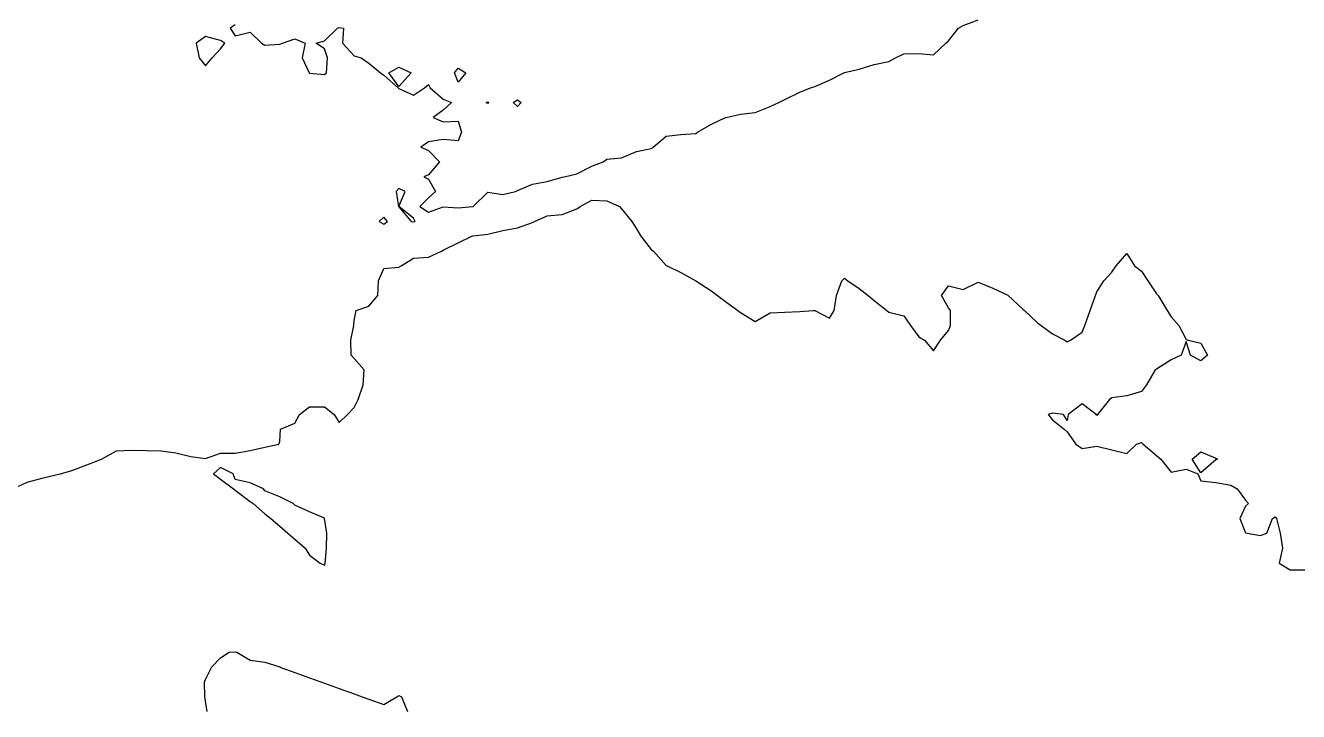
# Model space of a CAD drawing. Header units: metres. Extents: x 2681030 to 2681330, y 1246000 to 1246290.
# Drawn here: x 2681153.69 to 2681196.53, y 1246232.75 to 1246255.84 of the extents above; entities that cross this region are included whole.
import ezdxf

# ---------------------------------------------------------------- set-up
doc = ezdxf.new("R2010")
doc.units = ezdxf.units.M
doc.layers.add('BASIS_HOEHENLINIEN', color=8, linetype='Continuous')

msp = doc.modelspace()

# ---------------------------------------------------------------- linework, layer by layer
at = {"layer": 'BASIS_HOEHENLINIEN'}
for points in [[(2681160.75, 1246255.869, 429), (2681160.581, 1246255.75, 429), (2681160.75, 1246255.497, 429), (2681161.25, 1246255.614, 429), (2681161.63, 1246255.25, 429), (2681161.75, 1246255.182, 429), (2681162.25, 1246255.215, 429), (2681162.344, 1246255.25, 429), (2681162.75, 1246255.399, 429), (2681163.102, 1246255.25, 429), (2681163.004, 1246254.75, 429), (2681163.241, 1246254.25, 429), (2681163.25, 1246254.241, 429), (2681163.75, 1246254.195, 429), (2681163.816, 1246254.25, 429), (2681163.853, 1246254.75, 429), (2681163.75, 1246255.054, 429), (2681163.469, 1246255.25, 429), (2681163.75, 1246255.323, 429), (2681164.191, 1246255.75, 429), (2681164.25, 1246255.781, 429), (2681164.389, 1246255.75, 429), (2681164.357, 1246255.25, 429), (2681164.75, 1246254.824, 429), (2681164.988, 1246254.75, 429), (2681165.25, 1246254.58, 429), (2681165.634, 1246254.25, 429), (2681165.75, 1246254.172, 429), (2681166.235, 1246253.75, 429), (2681166.25, 1246253.725, 429), (2681166.75, 1246253.503, 429), (2681167.121, 1246253.75, 429), (2681167.25, 1246253.859, 429), (2681167.306, 1246253.75, 429), (2681167.75, 1246253.368, 429), (2681168.029, 1246253.25, 429), (2681167.75, 1246252.995, 429), (2681167.408, 1246252.75, 429), (2681167.75, 1246252.595, 429), (2681168.25, 1246252.624, 429), (2681168.358, 1246252.25, 429), (2681168.25, 1246251.963, 429), (2681167.75, 1246252.002, 429), (2681167.25, 1246251.932, 429), (2681166.989, 1246251.75, 429), (2681167.25, 1246251.64, 429), (2681167.622, 1246251.25, 429), (2681167.25, 1246250.813, 429), (2681167.095, 1246250.75, 429), (2681167.25, 1246250.674, 429), (2681167.49, 1246250.25, 429), (2681167.25, 1246250.046, 429), (2681166.963, 1246249.75, 429), (2681167.25, 1246249.561, 429), (2681167.75, 1246249.744, 429), (2681168.25, 1246249.702, 429), (2681168.75, 1246249.746, 429), (2681168.76, 1246249.75, 429), (2681169.25, 1246250.229, 429), (2681169.75, 1246250.156, 429), (2681170.178, 1246250.25, 429), (2681170.25, 1246250.288, 429), (2681170.75, 1246250.5, 429), (2681171.25, 1246250.588, 429), (2681171.75, 1246250.742, 429), (2681171.816, 1246250.75, 429), (2681172.25, 1246250.849, 429), (2681172.75, 1246251.104, 429), (2681173.126, 1246251.25, 429), (2681173.25, 1246251.349, 429), (2681173.75, 1246251.39, 429), (2681174.25, 1246251.606, 429), (2681174.75, 1246251.704, 429), (2681174.815, 1246251.75, 429), (2681175.25, 1246252.117, 429), (2681175.75, 1246252.175, 429), (2681176.25, 1246252.213, 429), (2681176.308, 1246252.25, 429), (2681176.75, 1246252.508, 429), (2681177.25, 1246252.746, 429), (2681177.268, 1246252.75, 429), (2681177.75, 1246252.854, 429), (2681178.25, 1246252.915, 429), (2681178.75, 1246253.114, 429), (2681179.043, 1246253.25, 429), (2681179.25, 1246253.348, 429), (2681179.75, 1246253.596, 429), (2681180.107, 1246253.75, 429), (2681180.25, 1246253.79, 429), (2681180.75, 1246254.004, 429), (2681181.225, 1246254.25, 429), (2681181.25, 1246254.265, 429), (2681181.75, 1246254.371, 429), (2681182.25, 1246254.532, 429), (2681182.75, 1246254.634, 429), (2681182.972, 1246254.75, 429), (2681183.25, 1246254.884, 429), (2681183.75, 1246254.905, 429), (2681184.25, 1246254.856, 429), (2681184.667, 1246255.25, 429), (2681184.75, 1246255.33, 429), (2681185.089, 1246255.75, 429), (2681185.25, 1246255.842, 429), (2681185.75, 1246256.033, 429)], [(2681159.75, 1246254.48, 429), (2681159.975, 1246254.75, 429), (2681160.25, 1246255.057, 429), (2681160.399, 1246255.25, 429), (2681160.25, 1246255.337, 429), (2681159.75, 1246255.469, 429), (2681159.439, 1246255.25, 429), (2681159.529, 1246254.75, 429), (2681159.75, 1246254.48, 429)], [(2681166.673, 1246254.25, 429), (2681166.25, 1246253.79, 429), (2681165.917, 1246254.25, 429), (2681166.25, 1246254.442, 429), (2681166.673, 1246254.25, 429)], [(2681168.509, 1246254.25, 429), (2681168.25, 1246253.932, 429), (2681168.126, 1246254.25, 429), (2681168.25, 1246254.412, 429), (2681168.509, 1246254.25, 429)], [(2681169.278, 1246253.25, 429), (2681169.25, 1246253.216, 429), (2681169.188, 1246253.25, 429), (2681169.25, 1246253.274, 429), (2681169.278, 1246253.25, 429)], [(2681170.371, 1246253.25, 429), (2681170.25, 1246253.111, 429), (2681170.099, 1246253.25, 429), (2681170.25, 1246253.345, 429), (2681170.371, 1246253.25, 429)], [(2681166.75, 1246249.237, 429), (2681166.804, 1246249.25, 429), (2681166.75, 1246249.356, 429), (2681166.258, 1246249.75, 429), (2681166.471, 1246250.25, 429), (2681166.25, 1246250.354, 429), (2681166.16, 1246250.25, 429), (2681166.243, 1246249.75, 429), (2681166.25, 1246249.744, 429), (2681166.671, 1246249.25, 429), (2681166.75, 1246249.237, 429)], [(2681153.26, 1246240.25, 429.5), (2681153.75, 1246240.475, 429.5), (2681154.25, 1246240.609, 429.5), (2681154.75, 1246240.727, 429.5), (2681154.866, 1246240.75, 429.5), (2681155.25, 1246240.869, 429.5), (2681155.75, 1246241.05, 429.5), (2681156.25, 1246241.248, 429.5), (2681156.252, 1246241.25, 429.5), (2681156.75, 1246241.524, 429.5), (2681157.25, 1246241.544, 429.5), (2681157.75, 1246241.542, 429.5), (2681158.25, 1246241.525, 429.5), (2681158.75, 1246241.455, 429.5), (2681159.25, 1246241.332, 429.5), (2681159.75, 1246241.269, 429.5), (2681160.25, 1246241.448, 429.5), (2681160.75, 1246241.444, 429.5), (2681161.25, 1246241.539, 429.5), (2681161.75, 1246241.652, 429.5), (2681162.212, 1246241.75, 429.5), (2681162.25, 1246241.835, 429.5), (2681162.271, 1246242.25, 429.5), (2681162.75, 1246242.461, 429.5), (2681162.915, 1246242.75, 429.5), (2681163.25, 1246243.003, 429.5), (2681163.75, 1246243.008, 429.5), (2681164.08, 1246242.75, 429.5), (2681164.25, 1246242.476, 429.5), (2681164.532, 1246242.75, 429.5), (2681164.75, 1246242.986, 429.5), (2681164.882, 1246243.25, 429.5), (2681165.05, 1246243.75, 429.5), (2681165.082, 1246244.25, 429.5), (2681164.75, 1246244.632, 429.5), (2681164.646, 1246244.75, 429.5), (2681164.641, 1246245.25, 429.5), (2681164.738, 1246245.75, 429.5), (2681164.75, 1246245.911, 429.5), (2681164.815, 1246246.25, 429.5), (2681165.25, 1246246.395, 429.5), (2681165.548, 1246246.75, 429.5), (2681165.573, 1246247.25, 429.5), (2681165.75, 1246247.667, 429.5), (2681166.25, 1246247.705, 429.5), (2681166.328, 1246247.75, 429.5), (2681166.75, 1246248.012, 429.5), (2681167.25, 1246248.047, 429.5), (2681167.692, 1246248.25, 429.5), (2681167.75, 1246248.285, 429.5), (2681168.25, 1246248.525, 429.5), (2681168.706, 1246248.75, 429.5), (2681168.75, 1246248.763, 429.5), (2681169.25, 1246248.816, 429.5), (2681169.75, 1246248.937, 429.5), (2681170.25, 1246249.037, 429.5), (2681170.75, 1246249.215, 429.5), (2681170.815, 1246249.25, 429.5), (2681171.25, 1246249.433, 429.5), (2681171.75, 1246249.481, 429.5), (2681172.25, 1246249.672, 429.5), (2681172.356, 1246249.75, 429.5), (2681172.75, 1246249.961, 429.5), (2681173.25, 1246249.937, 429.5), (2681173.682, 1246249.75, 429.5), (2681173.75, 1246249.667, 429.5), (2681174.096, 1246249.25, 429.5), (2681174.25, 1246248.997, 429.5), (2681174.398, 1246248.75, 429.5), (2681174.75, 1246248.307, 429.5), (2681174.823, 1246248.25, 429.5), (2681175.25, 1246247.768, 429.5), (2681175.282, 1246247.75, 429.5), (2681175.75, 1246247.525, 429.5), (2681176.245, 1246247.25, 429.5), (2681176.25, 1246247.247, 429.5), (2681176.75, 1246246.918, 429.5), (2681176.979, 1246246.75, 429.5), (2681177.25, 1246246.55, 429.5), (2681177.658, 1246246.25, 429.5), (2681177.75, 1246246.182, 429.5), (2681178.25, 1246245.875, 429.5), (2681178.75, 1246246.171, 429.5), (2681179.25, 1246246.189, 429.5), (2681179.75, 1246246.219, 429.5), (2681180.205, 1246246.25, 429.5), (2681180.25, 1246246.253, 429.5), (2681180.255, 1246246.25, 429.5), (2681180.75, 1246245.987, 429.5), (2681180.91, 1246246.25, 429.5), (2681180.983, 1246246.75, 429.5), (2681181.162, 1246247.25, 429.5), (2681181.25, 1246247.334, 429.5), (2681181.361, 1246247.25, 429.5), (2681181.75, 1246246.985, 429.5), (2681182.048, 1246246.75, 429.5), (2681182.25, 1246246.591, 429.5), (2681182.682, 1246246.25, 429.5), (2681182.75, 1246246.196, 429.5), (2681183.25, 1246246.075, 429.5), (2681183.478, 1246245.75, 429.5), (2681183.75, 1246245.365, 429.5), (2681183.946, 1246245.25, 429.5), (2681184.25, 1246244.895, 429.5), (2681184.487, 1246245.25, 429.5), (2681184.75, 1246245.574, 429.5), (2681184.815, 1246245.75, 429.5), (2681184.823, 1246246.25, 429.5), (2681184.75, 1246246.339, 429.5), (2681184.519, 1246246.75, 429.5), (2681184.75, 1246247.085, 429.5), (2681185.25, 1246246.962, 429.5), (2681185.75, 1246247.198, 429.5), (2681186.25, 1246247.007, 429.5), (2681186.75, 1246246.764, 429.5), (2681186.765, 1246246.75, 429.5), (2681187.25, 1246246.296, 429.5), (2681187.306, 1246246.25, 429.5), (2681187.75, 1246245.838, 429.5), (2681187.867, 1246245.75, 429.5), (2681188.25, 1246245.46, 429.5), (2681188.663, 1246245.25, 429.5), (2681188.75, 1246245.2, 429.5), (2681188.857, 1246245.25, 429.5), (2681189.25, 1246245.518, 429.5), (2681189.336, 1246245.75, 429.5), (2681189.52, 1246246.25, 429.5), (2681189.704, 1246246.75, 429.5), (2681189.75, 1246246.874, 429.5), (2681189.977, 1246247.25, 429.5), (2681190.25, 1246247.538, 429.5), (2681190.395, 1246247.75, 429.5), (2681190.75, 1246248.167, 429.5), (2681191.01, 1246247.75, 429.5), (2681191.25, 1246247.579, 429.5), (2681191.463, 1246247.25, 429.5), (2681191.75, 1246246.807, 429.5), (2681191.813, 1246246.75, 429.5), (2681192.111, 1246246.25, 429.5), (2681192.25, 1246246.036, 429.5), (2681192.505, 1246245.75, 429.5), (2681192.75, 1246245.275, 429.5), (2681192.816, 1246245.25, 429.5), (2681193.25, 1246245.149, 429.5), (2681193.464, 1246244.75, 429.5), (2681193.25, 1246244.552, 429.5), (2681192.893, 1246244.75, 429.5), (2681192.75, 1246245.206, 429.5), (2681192.588, 1246244.75, 429.5), (2681192.25, 1246244.589, 429.5), (2681191.75, 1246244.28, 429.5), (2681191.704, 1246244.25, 429.5), (2681191.415, 1246243.75, 429.5), (2681191.25, 1246243.522, 429.5), (2681190.75, 1246243.378, 429.5), (2681190.25, 1246243.307, 429.5), (2681190.17, 1246243.25, 429.5), (2681189.762, 1246242.75, 429.5), (2681189.75, 1246242.715, 429.5), (2681189.727, 1246242.75, 429.5), (2681189.25, 1246243.103, 429.5), (2681188.778, 1246242.75, 429.5), (2681188.75, 1246242.549, 429.5), (2681188.628, 1246242.75, 429.5), (2681188.25, 1246242.795, 429.5), (2681188.11, 1246242.75, 429.5), (2681188.25, 1246242.575, 429.5), (2681188.648, 1246242.25, 429.5), (2681188.75, 1246242.165, 429.5), (2681189.039, 1246241.75, 429.5), (2681189.25, 1246241.6, 429.5), (2681189.75, 1246241.681, 429.5), (2681190.25, 1246241.564, 429.5), (2681190.75, 1246241.438, 429.5), (2681191.077, 1246241.75, 429.5), (2681191.25, 1246241.809, 429.5), (2681191.307, 1246241.75, 429.5), (2681191.75, 1246241.37, 429.5), (2681191.894, 1246241.25, 429.5), (2681192.25, 1246240.805, 429.5), (2681192.75, 1246240.914, 429.5), (2681193.145, 1246240.75, 429.5), (2681193.25, 1246240.518, 429.5), (2681193.75, 1246240.459, 429.5), (2681194.25, 1246240.365, 429.5), (2681194.472, 1246240.25, 429.5), (2681194.75, 1246239.861, 429.5), (2681194.851, 1246239.75, 429.5), (2681194.75, 1246239.667, 429.5), (2681194.558, 1246239.25, 429.5), (2681194.75, 1246238.763, 429.5), (2681194.807, 1246238.75, 429.5), (2681195.25, 1246238.677, 429.5), (2681195.468, 1246238.75, 429.5), (2681195.661, 1246239.25, 429.5), (2681195.75, 1246239.304, 429.5), (2681195.787, 1246239.25, 429.5), (2681195.914, 1246238.75, 429.5), (2681195.997, 1246238.25, 429.5), (2681195.879, 1246237.75, 429.5), (2681196.25, 1246237.523, 429.5), (2681196.75, 1246237.516, 429.5)], [(2681165.75, 1246249.158, 429), (2681165.87, 1246249.25, 429), (2681165.75, 1246249.392, 429), (2681165.595, 1246249.25, 429), (2681165.75, 1246249.158, 429)], [(2681193.809, 1246241.25, 429.5), (2681193.75, 1246241.224, 429.5), (2681193.25, 1246240.791, 429.5), (2681192.953, 1246241.25, 429.5), (2681193.25, 1246241.488, 429.5), (2681193.75, 1246241.283, 429.5), (2681193.809, 1246241.25, 429.5)], [(2681163.75, 1246237.681, 429.5), (2681163.775, 1246237.75, 429.5), (2681163.825, 1246238.25, 429.5), (2681163.834, 1246238.75, 429.5), (2681163.757, 1246239.25, 429.5), (2681163.75, 1246239.26, 429.5), (2681163.25, 1246239.472, 429.5), (2681162.75, 1246239.701, 429.5), (2681162.702, 1246239.75, 429.5), (2681162.25, 1246239.979, 429.5), (2681161.75, 1246240.185, 429.5), (2681161.702, 1246240.25, 429.5), (2681161.25, 1246240.448, 429.5), (2681160.75, 1246240.559, 429.5), (2681160.679, 1246240.75, 429.5), (2681160.25, 1246240.969, 429.5), (2681160.02, 1246240.75, 429.5), (2681160.25, 1246240.578, 429.5), (2681160.688, 1246240.25, 429.5), (2681160.75, 1246240.199, 429.5), (2681161.25, 1246239.825, 429.5), (2681161.351, 1246239.75, 429.5), (2681161.75, 1246239.402, 429.5), (2681161.943, 1246239.25, 429.5), (2681162.25, 1246238.985, 429.5), (2681162.523, 1246238.75, 429.5), (2681162.75, 1246238.555, 429.5), (2681163.104, 1246238.25, 429.5), (2681163.25, 1246238.012, 429.5), (2681163.605, 1246237.75, 429.5), (2681163.75, 1246237.681, 429.5)], [(2681159.801, 1246232.75, 430), (2681159.75, 1246233.104, 430), (2681159.729, 1246233.25, 430), (2681159.716, 1246233.75, 430), (2681159.75, 1246233.828, 430), (2681159.96, 1246234.25, 430), (2681160.25, 1246234.554, 430), (2681160.546, 1246234.75, 430), (2681160.75, 1246234.766, 430), (2681160.799, 1246234.75, 430), (2681161.25, 1246234.48, 430), (2681161.75, 1246234.415, 430), (2681162.246, 1246234.25, 430), (2681162.25, 1246234.248, 430), (2681162.75, 1246234.061, 430), (2681163.25, 1246233.888, 430), (2681163.632, 1246233.75, 430), (2681163.75, 1246233.706, 430), (2681164.25, 1246233.527, 430), (2681164.75, 1246233.347, 430), (2681165.018, 1246233.25, 430), (2681165.25, 1246233.166, 430), (2681165.75, 1246232.986, 430), (2681166.191, 1246233.25, 430), (2681166.25, 1246233.296, 430), (2681166.346, 1246233.25, 430), (2681166.545, 1246232.75, 430)]]:
    msp.add_polyline3d(points, dxfattribs=at)

doc.saveas('drawing.dxf')
